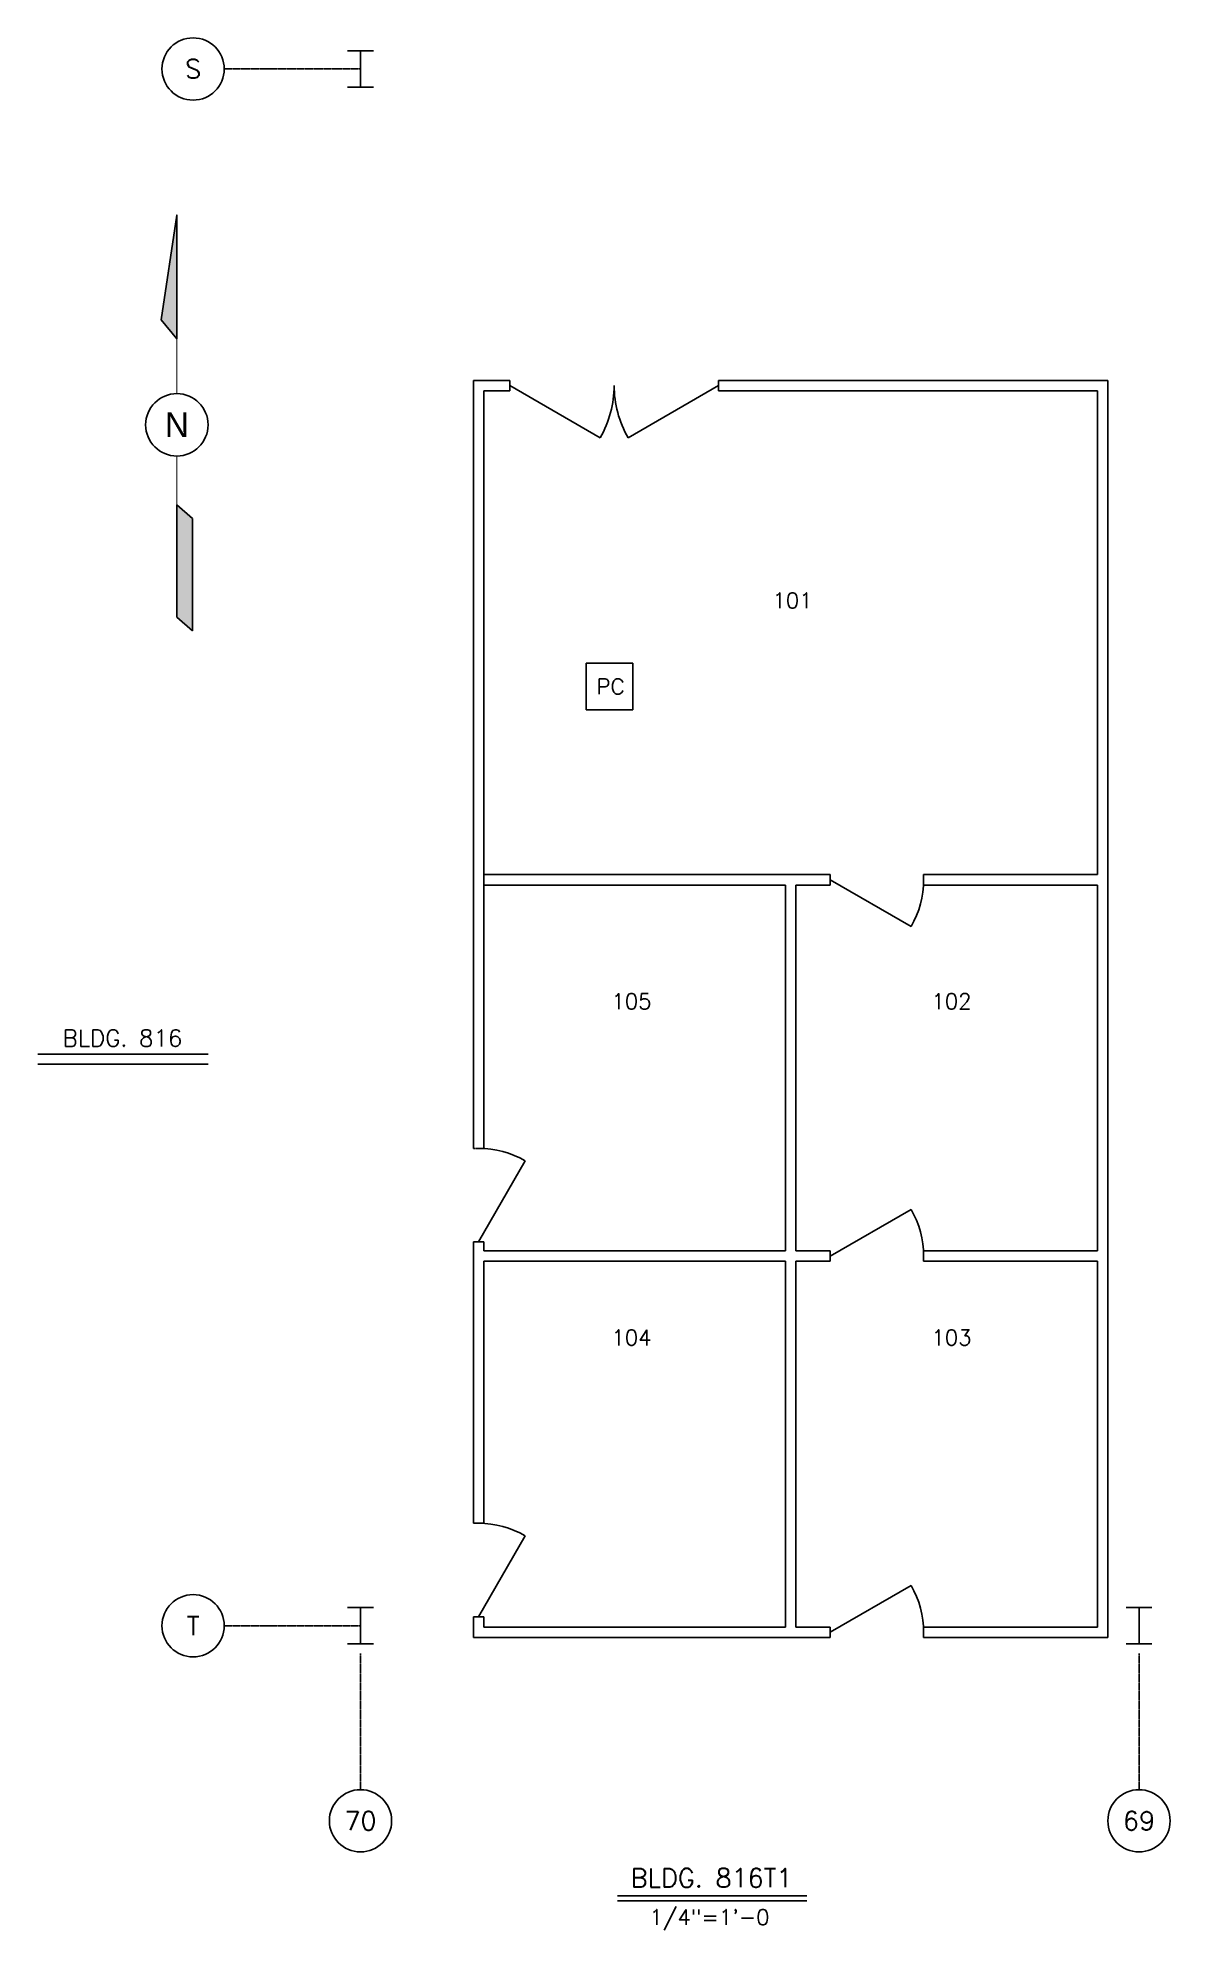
# Model space of a CAD drawing. Extents: x 56 to 492, y -357 to 372.
import ezdxf
from ezdxf.enums import TextEntityAlignment as Align

# ---------------------------------------------------------------- set-up
doc = ezdxf.new("R2010")
doc.units = 0
doc.header["$LTSCALE"] = 0.4
doc.linetypes.add('CENTER', pattern=[2, 1.25, -0.25, 0.25, -0.25])
for name, color, linetype in [('10', 7, 'CENTER'), ('3', 5, 'CENTER'), ('BLDG', 7, 'CONTINUOUS'), ('DROP', 7, 'CONTINUOUS'), ('TEXT', 7, 'CONTINUOUS')]:
    doc.layers.add(name, color=color, linetype=linetype)
doc.styles.add('SIMPLEX', font='simplex.shx')

# ---------------------------------------------------------------- blocks, each defined once
blk = doc.blocks.new('PCC')
at = {"layer": 'DROP'}
for p, q in [((-9, 9), (-9, -9)), ((9, 9), (-9, 9)), ((9, -9), (9, 9)), ((-9, -9), (9, -9))]:
    blk.add_line(p, q, dxfattribs=at)
at = {"layer": 'DROP', "style": 'SIMPLEX'}
blk.add_text('PC', height=6, dxfattribs=at).set_placement((-5, -3))

msp = doc.modelspace()

# ---------------------------------------------------------------- linework, layer by layer
at = {"layer": '10', "color": 7}
for p, q in [((180, 360), (127.51, 360)), ((180, -240), (127.51, -240)), ((180, -250.68), (180, -303.17)), ((480, -250.68), (480, -303.17))]:
    msp.add_line(p, q, dxfattribs=at)
at = {"layer": '3', "color": 7}
msp.add_line((227.5, -56), (223.5, -56), dxfattribs=at)
at = {"layer": 'BLDG', "color": 7}
for p, q in [((175, 367), (185, 367)), ((180, 353), (180, 367)), ((175, 353), (185, 353)), ((109.24, 303.67), (103.22, 263.26)), ((109.24, 256.05), (109.24, 303.67)), ((103.22, 263.26), (109.24, 256.05)), ((223.5, 240), (223.5, -56)), ((237.5, 240), (223.5, 240)), ((227.5, 236), (227.5, -56)), ((237.5, 236), (227.5, 236)), ((237.5, 236), (237.5, 240)), ((237.5, 238), (272.36, 217.87)), ((318, 238), (283.14, 217.87)), ((468, 240), (318, 240)), ((318, 236), (318, 240)), ((464, 236), (318, 236)), ((464, 49.5), (464, 236)), ((468, -244.5), (468, 240)), ((109.25, 191.98), (109.25, 148.69)), ((115.25, 186.77), (109.25, 191.98)), ((115.25, 143.48), (115.25, 186.77)), ((115.25, 143.48), (109.25, 148.69)), ((361, 49.5), (227.5, 49.5)), ((343.75, 45.5), (227.5, 45.5)), ((343.75, 45.5), (343.75, -95.5)), ((347.75, 45.5), (347.75, -95.5)), ((347.75, 45.5), (361, 45.5)), ((361, 45.5), (361, 49.5)), ((361, 47.5), (392.18, 29.5)), ((397, 45.5), (397, 49.5)), ((464, 49.5), (397, 49.5)), ((397, 45.5), (464, 45.5)), ((464, -95.5), (464, 45.5)), ((225.5, -92), (243.5, -60.82)), ((361, -97.5), (392.18, -79.5)), ((227.5, -92), (223.5, -92)), ((223.5, -92), (223.5, -200.5)), ((227.5, -92), (227.5, -95.5)), ((343.75, -95.5), (227.5, -95.5)), ((227.5, -99.5), (227.5, -200.5)), ((343.75, -99.5), (227.5, -99.5)), ((343.75, -99.5), (343.75, -240.5)), ((361, -95.5), (347.75, -95.5)), ((361, -99.5), (347.75, -99.5)), ((347.75, -99.5), (347.75, -240.5)), ((361, -99.5), (361, -95.5)), ((464, -95.5), (397, -95.5)), ((397, -99.5), (397, -95.5)), ((464, -99.5), (397, -99.5)), ((464, -240.5), (464, -99.5)), ((227.5, -200.5), (223.5, -200.5)), ((225.5, -236.5), (243.5, -205.32)), ((361, -242.5), (392.18, -224.5)), ((175, -233), (185, -233)), ((180, -247), (180, -233)), ((475, -233), (485, -233)), ((480, -247), (480, -233)), ((227.5, -236.5), (223.5, -236.5)), ((223.5, -236.5), (223.5, -244.5)), ((227.5, -236.5), (227.5, -240.5)), ((227.5, -240.5), (343.75, -240.5)), ((347.75, -240.5), (360.94, -240.5)), ((360.94, -240.5), (360.94, -244.5)), ((396.94, -240.5), (396.94, -244.5)), ((396.94, -240.5), (464, -240.5)), ((175, -247), (185, -247)), ((223.5, -244.5), (360.94, -244.5)), ((396.94, -244.5), (468, -244.5)), ((475, -247), (485, -247))]:
    msp.add_line(p, q, dxfattribs=at)
at = {"layer": 'BLDG', "color": 7, "const_width": 0.48}
for points in [[(109.22, 234.92), (109.22, 303.92)], [(109.24, 210.81), (109.24, 148.75)]]:
    msp.add_lwpolyline(points, dxfattribs=at)
at = {"layer": 'BLDG', "color": 7}
for centre, radius in [((115.51, 360), 12), ((109.24, 222.85), 12.03), ((115.51, -240), 12), ((180, -315.17), 12), ((480, -315.17), 12)]:
    msp.add_circle(centre, radius, dxfattribs=at)
for centre, radius, start, end in [((237.5, 238), 40.25, 330, 0), ((318, 238), 40.25, 180, 210), ((361, 47.5), 36, 330, 0), ((225.5, -92), 36, 60, 90), ((361, -97.5), 36, 0, 30), ((225.5, -236.5), 36, 60, 90), ((361, -242.5), 36, 0, 30)]:
    msp.add_arc(centre, radius, start, end, dxfattribs=at)
for points in [[(103.22, 263.26), (109.24, 256.05), (109.24, 303.67)], [(109.25, 148.69), (109.25, 191.98), (115.25, 143.48), (115.25, 186.77)]]:
    msp.add_solid(points, dxfattribs=at)
at = {"layer": 'TEXT', "color": 7}
for p, q in [((55.67, -19.72), (121.28, -19.72)), ((55.67, -23.56), (121.28, -23.56)), ((279.04, -344.07), (351.94, -344.07)), ((279.04, -346.07), (351.94, -346.07))]:
    msp.add_line(p, q, dxfattribs=at)

# ---------------------------------------------------------------- block references
at = {"layer": 'DROP'}
msp.add_blockref('PCC', (276, 122), dxfattribs=at)

# ---------------------------------------------------------------- texts
at = {"layer": 'BLDG', "color": 7}
msp.add_text('N', height=9.6, dxfattribs=at).set_placement((109.24, 218.12), align=Align.CENTER)
at = {"layer": 'TEXT', "color": 7, "style": 'SIMPLEX'}
for s, p in [('S', (115.51, 360)), ('T', (115.51, -240)), ('70', (180, -315.17)), ('69', (480, -315.17))]:
    msp.add_text(s, height=7.2, dxfattribs=at).set_placement(p, align=Align.MIDDLE)
for s, height, p in [('101', 6, (346.44, 152.16)), ('105', 6, (284.43, -2.32)), ('102', 6, (407.74, -2.32)), ('BLDG. 816', 6.48, (88.29, -16.76)), ('104', 6, (284.43, -131.93)), ('103', 6, (407.74, -131.93)), ('BLDG. 816T1', 7.2, (315.28, -340.79))]:
    msp.add_text(s, height=height, dxfattribs=at).set_placement(p, align=Align.CENTER)
msp.add_text('1/4"=1\'-0', height=6, dxfattribs=at).set_placement((291.34, -355.31))

doc.saveas('drawing.dxf')
